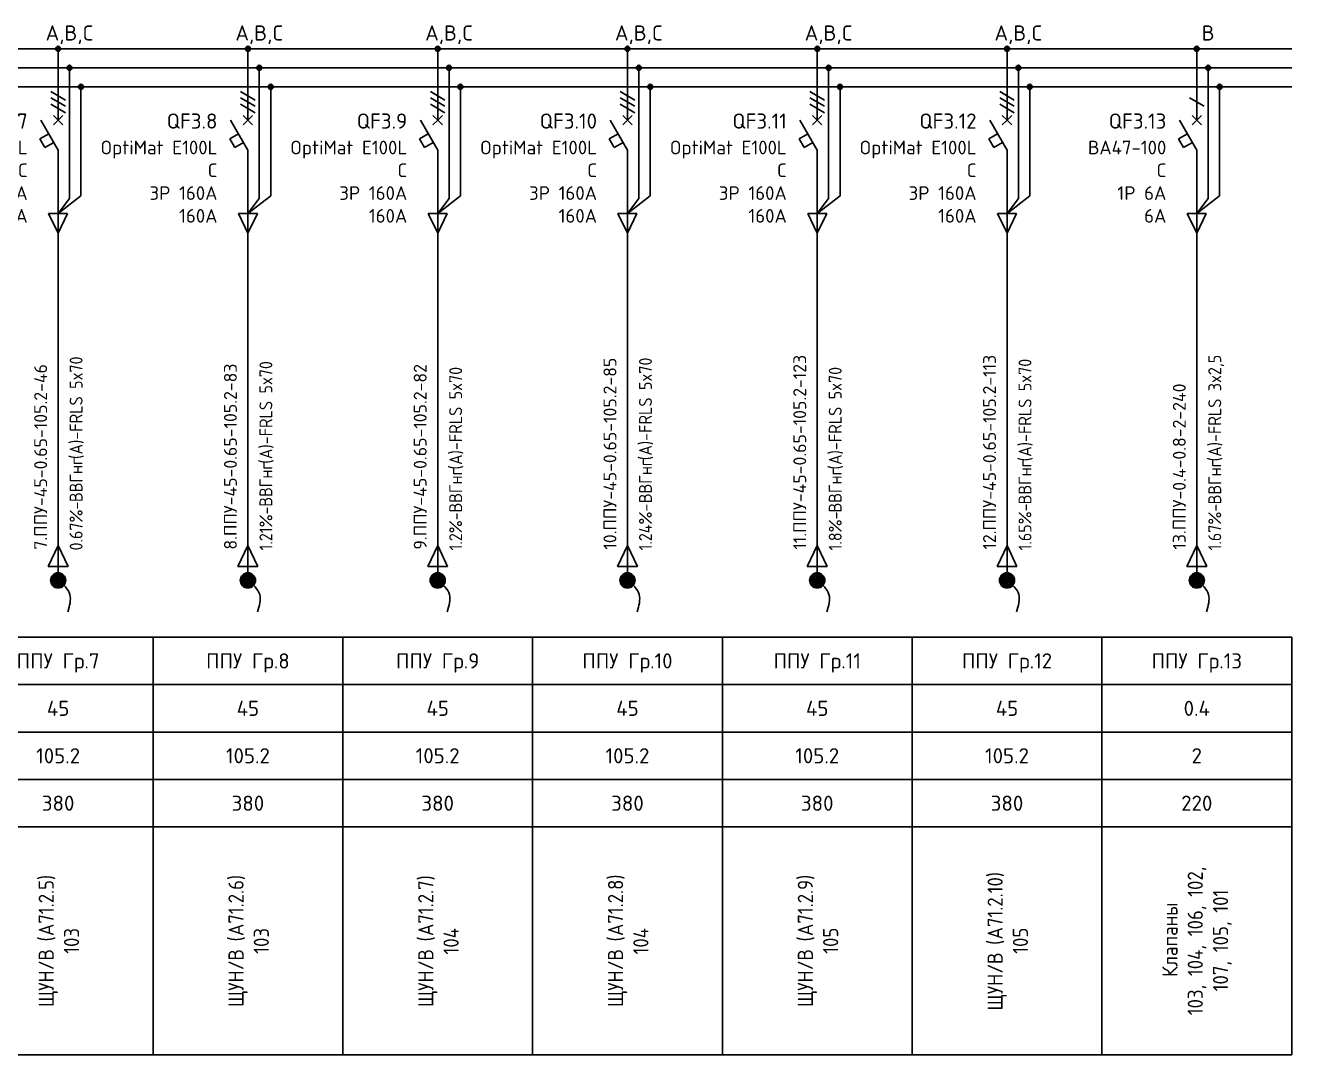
# Model space of a CAD drawing. Header units: millimetres. Extents: x -4379 to 694, y -18291 to 2656.
# Drawn here: x -2339.3 to -2172.5, y -2923.2 to -2787.6 of the extents above; entities that cross this region are included whole.
import ezdxf
from ezdxf.enums import TextEntityAlignment as Align

# ---------------------------------------------------------------- set-up
doc = ezdxf.new("R2010")
doc.units = ezdxf.units.MM
for name, color, linetype in [('Автомат защитный', 7, 'Continuous'), ('Принципиальная схема КТП -для ОДНОЛИНЕЙКИ', 7, 'Continuous'), ('ПРОВОДНИКИ', 7, 'Continuous'), ('Секция ППУ', 7, 'Continuous')]:
    doc.layers.add(name, color=color, linetype=linetype)
doc.layers.add('ЭС АВ', color=7, linetype='Continuous', lineweight=18)
doc.layers.add('ЭС рамка', color=7, linetype='Continuous', lineweight=18)
doc.styles.add('SLD_Style', font='isocpeur.ttf', dxfattribs={"width": 0.9})

# ---------------------------------------------------------------- blocks, each defined once
blk = doc.blocks.new('*U58')
h = blk.add_hatch(color=256)
h.dxf.hatch_style = 1
edge = h.paths.add_edge_path()
edge.add_ellipse((12.5, 132.5), major_axis=(0, 0.333), ratio=1, start_angle=0, end_angle=360)
h = blk.add_hatch(color=256)
h.dxf.hatch_style = 1
edge = h.paths.add_edge_path()
edge.add_ellipse((14, 130), major_axis=(0, 0.333), ratio=1, start_angle=0, end_angle=360)
h = blk.add_hatch(color=256)
h.dxf.hatch_style = 1
edge = h.paths.add_edge_path()
edge.add_ellipse((15.5, 127.5), major_axis=(0, 0.333), ratio=1, start_angle=0, end_angle=360)
at = {"lineweight": 30}
for p, q in [((14, 129.67), (14, 123.11)), ((15.5, 127.17), (15.5, 113.13)), ((14, 123.11), (14, 112.8)), ((0, 55), (25, 55)), ((0, 55), (0, 0)), ((25, 55), (25, 0)), ((0, 48.75), (25, 48.75)), ((0, 42.5), (25, 42.5)), ((0, 36.25), (25, 36.25))]:
    blk.add_line(p, q, dxfattribs=at)
at = {"layer": 'Автомат защитный', "lineweight": 30}
for p, q in [((12.5, 123.11), (12.5, 132.17)), ((11.54, 126.87), (13.46, 125.76)), ((11.54, 126.04), (13.46, 124.93)), ((11.54, 125.2), (13.46, 124.09)), ((12.5, 119.17), (10.22, 123.11)), ((10.1, 120.66), (11.26, 121.32)), ((10.77, 119.5), (10.1, 120.66)), ((11.92, 120.17), (10.77, 119.5)), ((12.5, 108.54), (12.5, 119.17))]:
    blk.add_line(p, q, dxfattribs=at)
blk.add_ellipse((12.5, 132.5), major_axis=(0, 0.333), ratio=1, start_param=-1.570796, end_param=4.712389, dxfattribs=at)
at = {"layer": 'Принципиальная схема КТП -для ОДНОЛИНЕЙКИ', "lineweight": 30}
for p, q in [((12.5, 108.54), (12.5, 99.73)), ((11.19, 64.32), (12.5, 67.06)), ((12.5, 67.06), (13.81, 64.32)), ((13.81, 64.32), (11.19, 64.32)), ((12.5, 64.32), (12.5, 62.5))]:
    blk.add_line(p, q, dxfattribs=at)
at = {"layer": 'ПРОВОДНИКИ', "lineweight": 30}
for p, q in [((12.5, 110.81), (15.5, 113.13)), ((12.5, 110.81), (14, 112.8)), ((13.75, 110.81), (11.25, 110.81)), ((11.25, 110.81), (12.5, 108.2)), ((12.5, 108.2), (13.75, 110.81)), ((11.19, 64.31), (12.5, 67.06)), ((12.5, 67.06), (13.81, 64.31)), ((13.81, 64.31), (11.19, 64.31))]:
    blk.add_line(p, q, dxfattribs=at)
at = {"layer": 'ПРОВОДНИКИ', "lineweight": 30, "ltscale": 100}
blk.add_line((12.5, 99.73), (12.5, 64.32), dxfattribs=at)
at = {"layer": 'ПРОВОДНИКИ', "color": 7, "linetype": 'Continuous', "lineweight": 30}
for centre in [(14, 130), (15.5, 127.5), (15.5, 127.5)]:
    blk.add_ellipse(centre, major_axis=(0, 0.333), ratio=1, start_param=-1.570796, end_param=4.712389, dxfattribs=at)
at = {"layer": 'ЭС АВ', "color": 7, "lineweight": 30}
for q in [(11.88, 123.74), (13.12, 123.74), (11.88, 122.49), (13.12, 122.49)]:
    blk.add_line((12.5, 123.11), q, dxfattribs=at)
at = {"layer": 'ЭС рамка', "color": 7, "linetype": 'Continuous', "lineweight": 30}
for p, q in [((0, 132.5), (12.17, 132.5)), ((12.83, 132.5), (25, 132.5))]:
    blk.add_line(p, q, dxfattribs=at)
at = {"layer": 'ЭС рамка', "color": 5, "linetype": 'Continuous', "lineweight": 30}
for p, q in [((0, 130), (13.67, 130)), ((14.33, 130), (25, 130))]:
    blk.add_line(p, q, dxfattribs=at)
at = {"layer": 'ЭС рамка', "color": 94, "linetype": 'Continuous', "lineweight": 30}
for p, q in [((0, 127.5), (15.17, 127.5)), ((15.83, 127.5), (25, 127.5))]:
    blk.add_line(p, q, dxfattribs=at)
at = {"layer": 'ЭС рамка', "lineweight": 30}
for p, q in [((25, 30), (0, 30)), ((25, 0), (0, 0))]:
    blk.add_line(p, q, dxfattribs=at)
at = {"style": 'SLD_Style'}
for tag, p in [('LABEL', (12.5, 51.88)), ('INSTALLEDPOWER', (12.5, 45.63)), ('CURRENT', (12.5, 39.37)), ('VOLTAGE', (12.5, 33.13))]:
    blk.add_attdef(tag, text='', height=2, dxfattribs=at).set_placement(p, align=Align.MIDDLE_CENTER)
blk.add_attdef('TEXT', text='', height=2, rotation=90, dxfattribs=at).set_placement((12.5, 15), align=Align.MIDDLE_CENTER)
at = {"layer": 'Автомат защитный', "style": 'SLD_Style'}
blk.add_attdef('PHASE', text='', height=2, dxfattribs=at).set_placement((14, 134.59), align=Align.MIDDLE_CENTER)
for tag, height, p in [('NUMBER', 2, (8.49, 122.99)), ('SWITCHTYPE', 1.8, (8.49, 119.5)), ('SWITCHRELEASE', 1.8, (8.49, 116.5)), ('SWITCHNOMINALCURRENT', 1.8, (8.49, 113.5)), ('SWITCHRELEASECURRENT', 1.8, (8.49, 110.5)), ('RCDTYPE', 1.8, (8.49, 107.5)), ('RCDSETPOINT', 1.8, (8.49, 104.5))]:
    blk.add_attdef(tag, text='', height=height, dxfattribs=at).set_placement(p, align=Align.MIDDLE_RIGHT)
blk.add_attdef('LINE_A', text='', height=1.7, rotation=90, dxfattribs=at).set_placement((10.19, 65.45), align=Align.MIDDLE_LEFT)
blk.add_attdef('LINE_B', text='', height=1.7, rotation=90, dxfattribs=at).set_placement((13.85, 65.45), align=Align.TOP_LEFT)
blk = doc.blocks.new('*U21')
at = {"linetype": 'ByBlock', "lineweight": 30}
h = blk.add_hatch(color=256, dxfattribs=at)
h.paths.add_polyline_path([(-0.4, 0.9, -0.414214), (0.92, 0.37), (0, -0.02)])
h.paths.add_polyline_path([(0.92, 0.37, -0.101228), (1, -0.02, -0.30039), (0.39, -0.94), (0, -0.02)])
h.paths.add_polyline_path([(-0.4, 0.9), (0.39, -0.94, -0.538), (-1, -0.02, -0.30039)])
blk.add_circle((0, -0.02), 1, dxfattribs=at)
blk.add_spline([(0, 0), (1.55, -1.88), (1.27, -4.16)], degree=3, dxfattribs=at)
blk = doc.blocks.new('*U57')
h = blk.add_hatch(color=256)
h.dxf.hatch_style = 1
edge = h.paths.add_edge_path()
edge.add_ellipse((12.5, 132.5), major_axis=(0, 0.333), ratio=1, start_angle=0, end_angle=360)
h = blk.add_hatch(color=256)
h.dxf.hatch_style = 1
edge = h.paths.add_edge_path()
edge.add_ellipse((14, 130), major_axis=(0, 0.333), ratio=1, start_angle=0, end_angle=360)
h = blk.add_hatch(color=256)
h.dxf.hatch_style = 1
edge = h.paths.add_edge_path()
edge.add_ellipse((15.5, 127.5), major_axis=(0, 0.333), ratio=1, start_angle=0, end_angle=360)
at = {"lineweight": 30}
for p, q in [((14, 129.67), (14, 123.11)), ((15.5, 127.17), (15.5, 113.13)), ((14, 123.11), (14, 112.8)), ((0, 55), (25, 55)), ((0, 55), (0, 0)), ((25, 55), (25, 0)), ((0, 48.75), (25, 48.75)), ((0, 42.5), (25, 42.5)), ((0, 36.25), (25, 36.25))]:
    blk.add_line(p, q, dxfattribs=at)
at = {"layer": 'Автомат защитный', "lineweight": 30}
for p, q in [((12.5, 123.11), (12.5, 132.17)), ((11.54, 126.04), (13.46, 124.93)), ((12.5, 119.17), (10.22, 123.11)), ((10.1, 120.66), (11.26, 121.32)), ((10.77, 119.5), (10.1, 120.66)), ((11.92, 120.17), (10.77, 119.5)), ((12.5, 108.54), (12.5, 119.17))]:
    blk.add_line(p, q, dxfattribs=at)
blk.add_ellipse((12.5, 132.5), major_axis=(0, 0.333), ratio=1, start_param=-1.570796, end_param=4.712389, dxfattribs=at)
at = {"layer": 'Принципиальная схема КТП -для ОДНОЛИНЕЙКИ', "lineweight": 30}
for p, q in [((12.5, 108.54), (12.5, 99.73)), ((11.19, 64.32), (12.5, 67.06)), ((12.5, 67.06), (13.81, 64.32)), ((13.81, 64.32), (11.19, 64.32)), ((12.5, 64.32), (12.5, 62.5))]:
    blk.add_line(p, q, dxfattribs=at)
at = {"layer": 'ПРОВОДНИКИ', "lineweight": 30}
for p, q in [((12.5, 110.81), (15.5, 113.13)), ((12.5, 110.81), (14, 112.8)), ((13.75, 110.81), (11.25, 110.81)), ((11.25, 110.81), (12.5, 108.2)), ((12.5, 108.2), (13.75, 110.81)), ((11.19, 64.31), (12.5, 67.06)), ((12.5, 67.06), (13.81, 64.31)), ((13.81, 64.31), (11.19, 64.31))]:
    blk.add_line(p, q, dxfattribs=at)
at = {"layer": 'ПРОВОДНИКИ', "lineweight": 30, "ltscale": 100}
blk.add_line((12.5, 99.73), (12.5, 64.32), dxfattribs=at)
at = {"layer": 'ПРОВОДНИКИ', "color": 7, "linetype": 'Continuous', "lineweight": 30}
for centre in [(14, 130), (15.5, 127.5), (15.5, 127.5)]:
    blk.add_ellipse(centre, major_axis=(0, 0.333), ratio=1, start_param=-1.570796, end_param=4.712389, dxfattribs=at)
at = {"layer": 'ЭС АВ', "color": 7, "lineweight": 30}
for q in [(11.88, 123.74), (13.12, 123.74), (11.88, 122.49), (13.12, 122.49)]:
    blk.add_line((12.5, 123.11), q, dxfattribs=at)
at = {"layer": 'ЭС рамка', "color": 7, "linetype": 'Continuous', "lineweight": 30}
for p, q in [((0, 132.5), (12.17, 132.5)), ((12.83, 132.5), (25, 132.5))]:
    blk.add_line(p, q, dxfattribs=at)
at = {"layer": 'ЭС рамка', "color": 5, "linetype": 'Continuous', "lineweight": 30}
for p, q in [((0, 130), (13.67, 130)), ((14.33, 130), (25, 130))]:
    blk.add_line(p, q, dxfattribs=at)
at = {"layer": 'ЭС рамка', "color": 94, "linetype": 'Continuous', "lineweight": 30}
for p, q in [((0, 127.5), (15.17, 127.5)), ((15.83, 127.5), (25, 127.5))]:
    blk.add_line(p, q, dxfattribs=at)
at = {"layer": 'ЭС рамка', "lineweight": 30}
for p, q in [((25, 30), (0, 30)), ((25, 0), (0, 0))]:
    blk.add_line(p, q, dxfattribs=at)
at = {"style": 'SLD_Style'}
for tag, p in [('LABEL', (12.5, 51.88)), ('INSTALLEDPOWER', (12.5, 45.63)), ('CURRENT', (12.5, 39.37)), ('VOLTAGE', (12.5, 33.13))]:
    blk.add_attdef(tag, text='', height=2, dxfattribs=at).set_placement(p, align=Align.MIDDLE_CENTER)
blk.add_attdef('TEXT', text='', height=2, rotation=90, dxfattribs=at).set_placement((12.5, 15), align=Align.MIDDLE_CENTER)
at = {"layer": 'Автомат защитный', "style": 'SLD_Style'}
blk.add_attdef('PHASE', text='', height=2, dxfattribs=at).set_placement((14, 134.59), align=Align.MIDDLE_CENTER)
for tag, height, p in [('NUMBER', 2, (8.49, 122.99)), ('SWITCHTYPE', 1.8, (8.49, 119.5)), ('SWITCHRELEASE', 1.8, (8.49, 116.5)), ('SWITCHNOMINALCURRENT', 1.8, (8.49, 113.5)), ('SWITCHRELEASECURRENT', 1.8, (8.49, 110.5)), ('RCDTYPE', 1.8, (8.49, 107.5)), ('RCDSETPOINT', 1.8, (8.49, 104.5))]:
    blk.add_attdef(tag, text='', height=height, dxfattribs=at).set_placement(p, align=Align.MIDDLE_RIGHT)
blk.add_attdef('LINE_A', text='', height=1.7, rotation=90, dxfattribs=at).set_placement((10.19, 65.45), align=Align.MIDDLE_LEFT)
blk.add_attdef('LINE_B', text='', height=1.7, rotation=90, dxfattribs=at).set_placement((13.85, 65.45), align=Align.TOP_LEFT)

msp = doc.modelspace()

# ---------------------------------------------------------------- block references
at = {"layer": 'Секция ППУ', "lineweight": 0}
ref = msp.add_blockref('*U58', (-2347.473, -2923.246, -0.006), dxfattribs=at)
ref.add_attrib('LABEL', 'ППУ Гр.7', dxfattribs={"layer": '0', "height": 2, "style": 'SLD_Style'}).set_placement((-2334.973, -2871.371, -0.006), align=Align.MIDDLE_CENTER)
ref.add_attrib('INSTALLEDPOWER', '45', dxfattribs={"layer": '0', "height": 2, "style": 'SLD_Style'}).set_placement((-2334.973, -2877.621, -0.006), align=Align.MIDDLE_CENTER)
ref.add_attrib('CURRENT', '105.2', dxfattribs={"layer": '0', "height": 2, "style": 'SLD_Style'}).set_placement((-2334.973, -2883.871, -0.006), align=Align.MIDDLE_CENTER)
ref.add_attrib('VOLTAGE', '380', dxfattribs={"layer": '0', "height": 2, "style": 'SLD_Style'}).set_placement((-2334.973, -2890.121, -0.006), align=Align.MIDDLE_CENTER)
ref.add_attrib('LINE_A', ' 7.ППУ-45-0.65-105.2-46', dxfattribs={"layer": 'Автомат защитный', "height": 1.7, "rotation": 90, "style": 'SLD_Style'}).set_placement((-2337.278, -2857.795, -0.006), align=Align.MIDDLE_LEFT)
ref.add_attrib('LINE_B_001', ' 0.67%%%-', (-2331.752, -2857.795, -0.006), dxfattribs={"layer": 'Автомат защитный', "height": 1.7, "rotation": 90, "style": 'SLD_Style', "width": 0.9})
ref.add_attrib('PHASE', 'A,B,C', dxfattribs={"layer": 'Автомат защитный', "height": 2, "style": 'SLD_Style'}).set_placement((-2333.473, -2788.655, -0.006), align=Align.MIDDLE_CENTER)
ref.add_attrib('NUMBER', 'QF3.7', dxfattribs={"layer": 'Автомат защитный', "height": 2, "style": 'SLD_Style'}).set_placement((-2338.983, -2800.259, -0.006), align=Align.MIDDLE_RIGHT)
ref.add_attrib('SWITCHTYPE', 'OptiMat E100L', dxfattribs={"layer": 'Автомат защитный', "height": 1.8, "style": 'SLD_Style'}).set_placement((-2338.983, -2803.746, -0.006), align=Align.MIDDLE_RIGHT)
ref.add_attrib('SWITCHRELEASE', 'C', dxfattribs={"layer": 'Автомат защитный', "height": 1.8, "style": 'SLD_Style'}).set_placement((-2338.983, -2806.746, -0.006), align=Align.MIDDLE_RIGHT)
ref.add_attrib('SWITCHNOMINALCURRENT', '3Р 160А', dxfattribs={"layer": 'Автомат защитный', "height": 1.8, "style": 'SLD_Style'}).set_placement((-2338.983, -2809.746, -0.006), align=Align.MIDDLE_RIGHT)
ref.add_attrib('SWITCHRELEASECURRENT', '160А', dxfattribs={"layer": 'Автомат защитный', "height": 1.8, "style": 'SLD_Style'}).set_placement((-2338.983, -2812.746, -0.006), align=Align.MIDDLE_RIGHT)
ref.add_attrib('TEXT_001', 'ЩУН', (-2335.539, -2916.976, -0.006), dxfattribs={"layer": '0', "height": 2, "rotation": 90, "style": 'SLD_Style', "width": 0.9})
ref.add_attrib('LINE_B_002', 'ВВГнг', (-2331.752, -2850.451, -0.006), dxfattribs={"layer": 'Автомат защитный', "height": 1.7, "rotation": 90, "style": 'SLD_Style', "width": 0.9})
ref.add_attrib('LINE_B_003', '(', (-2331.752, -2844.79, -0.006), dxfattribs={"layer": 'Автомат защитный', "height": 1.7, "rotation": 90, "style": 'SLD_Style', "width": 0.9})
ref.add_attrib('LINE_B_004', 'А', (-2331.752, -2844.178, -0.006), dxfattribs={"layer": 'Автомат защитный', "height": 1.7, "rotation": 90, "style": 'SLD_Style', "width": 0.9})
ref.add_attrib('LINE_B_005', ')-FRLS 5x70', (-2331.752, -2842.801, -0.006), dxfattribs={"layer": 'Автомат защитный', "height": 1.7, "rotation": 90, "style": 'SLD_Style', "width": 0.9})
ref.add_attrib('TEXT_002', '/', (-2335.539, -2912.116, -0.006), dxfattribs={"layer": '0', "height": 2, "rotation": 90, "style": 'SLD_Style', "width": 0.9})
ref.add_attrib('TEXT_003', 'В ', (-2335.539, -2910.856, -0.006), dxfattribs={"layer": '0', "height": 2, "rotation": 90, "style": 'SLD_Style', "width": 0.9})
ref.add_attrib('TEXT_004', '(', (-2335.539, -2908.336, -0.006), dxfattribs={"layer": '0', "height": 2, "rotation": 90, "style": 'SLD_Style', "width": 0.9})
ref.add_attrib('TEXT_005', 'А', (-2335.539, -2907.616, -0.006), dxfattribs={"layer": '0', "height": 2, "rotation": 90, "style": 'SLD_Style', "width": 0.9})
ref.add_attrib('TEXT_006', '71.2.5)', (-2335.539, -2905.996, -0.006), dxfattribs={"layer": '0', "height": 2, "rotation": 90, "style": 'SLD_Style', "width": 0.9})
ref.add_attrib('TEXT_007', '103', (-2332.206, -2909.956, -0.006), dxfattribs={"layer": '0', "height": 2, "rotation": 90, "style": 'SLD_Style', "width": 0.9})
ref = msp.add_blockref('*U58', (-2322.473, -2923.246, -0.006), dxfattribs=at)
ref.add_attrib('LABEL', 'ППУ Гр.8', dxfattribs={"layer": '0', "height": 2, "style": 'SLD_Style'}).set_placement((-2309.973, -2871.371, -0.006), align=Align.MIDDLE_CENTER)
ref.add_attrib('INSTALLEDPOWER', '45', dxfattribs={"layer": '0', "height": 2, "style": 'SLD_Style'}).set_placement((-2309.973, -2877.621, -0.006), align=Align.MIDDLE_CENTER)
ref.add_attrib('CURRENT', '105.2', dxfattribs={"layer": '0', "height": 2, "style": 'SLD_Style'}).set_placement((-2309.973, -2883.871, -0.006), align=Align.MIDDLE_CENTER)
ref.add_attrib('VOLTAGE', '380', dxfattribs={"layer": '0', "height": 2, "style": 'SLD_Style'}).set_placement((-2309.973, -2890.121, -0.006), align=Align.MIDDLE_CENTER)
ref.add_attrib('LINE_A', ' 8.ППУ-45-0.65-105.2-83', dxfattribs={"layer": 'Автомат защитный', "height": 1.7, "rotation": 90, "style": 'SLD_Style'}).set_placement((-2312.278, -2857.795, -0.006), align=Align.MIDDLE_LEFT)
ref.add_attrib('LINE_B_001', ' 1.21%%%-', (-2306.752, -2857.795, -0.006), dxfattribs={"layer": 'Автомат защитный', "height": 1.7, "rotation": 90, "style": 'SLD_Style', "width": 0.9})
ref.add_attrib('PHASE', 'A,B,C', dxfattribs={"layer": 'Автомат защитный', "height": 2, "style": 'SLD_Style'}).set_placement((-2308.473, -2788.655, -0.006), align=Align.MIDDLE_CENTER)
ref.add_attrib('NUMBER', 'QF3.8', dxfattribs={"layer": 'Автомат защитный', "height": 2, "style": 'SLD_Style'}).set_placement((-2313.983, -2800.259, -0.006), align=Align.MIDDLE_RIGHT)
ref.add_attrib('SWITCHTYPE', 'OptiMat E100L', dxfattribs={"layer": 'Автомат защитный', "height": 1.8, "style": 'SLD_Style'}).set_placement((-2313.983, -2803.746, -0.006), align=Align.MIDDLE_RIGHT)
ref.add_attrib('SWITCHRELEASE', 'C', dxfattribs={"layer": 'Автомат защитный', "height": 1.8, "style": 'SLD_Style'}).set_placement((-2313.983, -2806.746, -0.006), align=Align.MIDDLE_RIGHT)
ref.add_attrib('SWITCHNOMINALCURRENT', '3Р 160А', dxfattribs={"layer": 'Автомат защитный', "height": 1.8, "style": 'SLD_Style'}).set_placement((-2313.983, -2809.746, -0.006), align=Align.MIDDLE_RIGHT)
ref.add_attrib('SWITCHRELEASECURRENT', '160А', dxfattribs={"layer": 'Автомат защитный', "height": 1.8, "style": 'SLD_Style'}).set_placement((-2313.983, -2812.746, -0.006), align=Align.MIDDLE_RIGHT)
ref.add_attrib('TEXT_001', 'ЩУН', (-2310.539, -2916.976, -0.006), dxfattribs={"layer": '0', "height": 2, "rotation": 90, "style": 'SLD_Style', "width": 0.9})
ref.add_attrib('LINE_B_002', 'ВВГнг', (-2306.752, -2851.063, -0.006), dxfattribs={"layer": 'Автомат защитный', "height": 1.7, "rotation": 90, "style": 'SLD_Style', "width": 0.9})
ref.add_attrib('LINE_B_003', '(', (-2306.752, -2845.402, -0.006), dxfattribs={"layer": 'Автомат защитный', "height": 1.7, "rotation": 90, "style": 'SLD_Style', "width": 0.9})
ref.add_attrib('LINE_B_004', 'А', (-2306.752, -2844.79, -0.006), dxfattribs={"layer": 'Автомат защитный', "height": 1.7, "rotation": 90, "style": 'SLD_Style', "width": 0.9})
ref.add_attrib('LINE_B_005', ')-FRLS 5x70', (-2306.752, -2843.413, -0.006), dxfattribs={"layer": 'Автомат защитный', "height": 1.7, "rotation": 90, "style": 'SLD_Style', "width": 0.9})
ref.add_attrib('TEXT_002', '/', (-2310.539, -2912.116, -0.006), dxfattribs={"layer": '0', "height": 2, "rotation": 90, "style": 'SLD_Style', "width": 0.9})
ref.add_attrib('TEXT_003', 'В ', (-2310.539, -2910.856, -0.006), dxfattribs={"layer": '0', "height": 2, "rotation": 90, "style": 'SLD_Style', "width": 0.9})
ref.add_attrib('TEXT_004', '(', (-2310.539, -2908.336, -0.006), dxfattribs={"layer": '0', "height": 2, "rotation": 90, "style": 'SLD_Style', "width": 0.9})
ref.add_attrib('TEXT_005', 'А', (-2310.539, -2907.616, -0.006), dxfattribs={"layer": '0', "height": 2, "rotation": 90, "style": 'SLD_Style', "width": 0.9})
ref.add_attrib('TEXT_006', '71.2.6)', (-2310.539, -2905.996, -0.006), dxfattribs={"layer": '0', "height": 2, "rotation": 90, "style": 'SLD_Style', "width": 0.9})
ref.add_attrib('TEXT_007', '103', (-2307.206, -2909.956, -0.006), dxfattribs={"layer": '0', "height": 2, "rotation": 90, "style": 'SLD_Style', "width": 0.9})
ref = msp.add_blockref('*U58', (-2297.473, -2923.246, -0.006), dxfattribs=at)
ref.add_attrib('LABEL', 'ППУ Гр.9', dxfattribs={"layer": '0', "height": 2, "style": 'SLD_Style'}).set_placement((-2284.973, -2871.371, -0.006), align=Align.MIDDLE_CENTER)
ref.add_attrib('INSTALLEDPOWER', '45', dxfattribs={"layer": '0', "height": 2, "style": 'SLD_Style'}).set_placement((-2284.973, -2877.621, -0.006), align=Align.MIDDLE_CENTER)
ref.add_attrib('CURRENT', '105.2', dxfattribs={"layer": '0', "height": 2, "style": 'SLD_Style'}).set_placement((-2284.973, -2883.871, -0.006), align=Align.MIDDLE_CENTER)
ref.add_attrib('VOLTAGE', '380', dxfattribs={"layer": '0', "height": 2, "style": 'SLD_Style'}).set_placement((-2284.973, -2890.121, -0.006), align=Align.MIDDLE_CENTER)
ref.add_attrib('LINE_A', ' 9.ППУ-45-0.65-105.2-82', dxfattribs={"layer": 'Автомат защитный', "height": 1.7, "rotation": 90, "style": 'SLD_Style'}).set_placement((-2287.278, -2857.795, -0.006), align=Align.MIDDLE_LEFT)
ref.add_attrib('LINE_B_001', ' 1.2%%%-', (-2281.752, -2857.795, -0.006), dxfattribs={"layer": 'Автомат защитный', "height": 1.7, "rotation": 90, "style": 'SLD_Style', "width": 0.9})
ref.add_attrib('PHASE', 'A,B,C', dxfattribs={"layer": 'Автомат защитный', "height": 2, "style": 'SLD_Style'}).set_placement((-2283.473, -2788.655, -0.006), align=Align.MIDDLE_CENTER)
ref.add_attrib('NUMBER', 'QF3.9', dxfattribs={"layer": 'Автомат защитный', "height": 2, "style": 'SLD_Style'}).set_placement((-2288.983, -2800.259, -0.006), align=Align.MIDDLE_RIGHT)
ref.add_attrib('SWITCHTYPE', 'OptiMat E100L', dxfattribs={"layer": 'Автомат защитный', "height": 1.8, "style": 'SLD_Style'}).set_placement((-2288.983, -2803.746, -0.006), align=Align.MIDDLE_RIGHT)
ref.add_attrib('SWITCHRELEASE', 'C', dxfattribs={"layer": 'Автомат защитный', "height": 1.8, "style": 'SLD_Style'}).set_placement((-2288.983, -2806.746, -0.006), align=Align.MIDDLE_RIGHT)
ref.add_attrib('SWITCHNOMINALCURRENT', '3Р 160А', dxfattribs={"layer": 'Автомат защитный', "height": 1.8, "style": 'SLD_Style'}).set_placement((-2288.983, -2809.746, -0.006), align=Align.MIDDLE_RIGHT)
ref.add_attrib('SWITCHRELEASECURRENT', '160А', dxfattribs={"layer": 'Автомат защитный', "height": 1.8, "style": 'SLD_Style'}).set_placement((-2288.983, -2812.746, -0.006), align=Align.MIDDLE_RIGHT)
ref.add_attrib('TEXT_001', 'ЩУН', (-2285.539, -2916.976, -0.006), dxfattribs={"layer": '0', "height": 2, "rotation": 90, "style": 'SLD_Style', "width": 0.9})
ref.add_attrib('LINE_B_002', 'ВВГнг', (-2281.752, -2851.828, -0.006), dxfattribs={"layer": 'Автомат защитный', "height": 1.7, "rotation": 90, "style": 'SLD_Style', "width": 0.9})
ref.add_attrib('LINE_B_003', '(', (-2281.752, -2846.167, -0.006), dxfattribs={"layer": 'Автомат защитный', "height": 1.7, "rotation": 90, "style": 'SLD_Style', "width": 0.9})
ref.add_attrib('LINE_B_004', 'А', (-2281.752, -2845.555, -0.006), dxfattribs={"layer": 'Автомат защитный', "height": 1.7, "rotation": 90, "style": 'SLD_Style', "width": 0.9})
ref.add_attrib('LINE_B_005', ')-FRLS 5x70', (-2281.752, -2844.178, -0.006), dxfattribs={"layer": 'Автомат защитный', "height": 1.7, "rotation": 90, "style": 'SLD_Style', "width": 0.9})
ref.add_attrib('TEXT_002', '/', (-2285.539, -2912.116, -0.006), dxfattribs={"layer": '0', "height": 2, "rotation": 90, "style": 'SLD_Style', "width": 0.9})
ref.add_attrib('TEXT_003', 'В ', (-2285.539, -2910.856, -0.006), dxfattribs={"layer": '0', "height": 2, "rotation": 90, "style": 'SLD_Style', "width": 0.9})
ref.add_attrib('TEXT_004', '(', (-2285.539, -2908.336, -0.006), dxfattribs={"layer": '0', "height": 2, "rotation": 90, "style": 'SLD_Style', "width": 0.9})
ref.add_attrib('TEXT_005', 'А', (-2285.539, -2907.616, -0.006), dxfattribs={"layer": '0', "height": 2, "rotation": 90, "style": 'SLD_Style', "width": 0.9})
ref.add_attrib('TEXT_006', '71.2.7)', (-2285.539, -2905.996, -0.006), dxfattribs={"layer": '0', "height": 2, "rotation": 90, "style": 'SLD_Style', "width": 0.9})
ref.add_attrib('TEXT_007', '104', (-2282.206, -2910.046, -0.006), dxfattribs={"layer": '0', "height": 2, "rotation": 90, "style": 'SLD_Style', "width": 0.9})
ref = msp.add_blockref('*U58', (-2272.473, -2923.246, -0.006), dxfattribs=at)
ref.add_attrib('LABEL', 'ППУ Гр.10', dxfattribs={"layer": '0', "height": 2, "style": 'SLD_Style'}).set_placement((-2259.973, -2871.371, -0.006), align=Align.MIDDLE_CENTER)
ref.add_attrib('INSTALLEDPOWER', '45', dxfattribs={"layer": '0', "height": 2, "style": 'SLD_Style'}).set_placement((-2259.973, -2877.621, -0.006), align=Align.MIDDLE_CENTER)
ref.add_attrib('CURRENT', '105.2', dxfattribs={"layer": '0', "height": 2, "style": 'SLD_Style'}).set_placement((-2259.973, -2883.871, -0.006), align=Align.MIDDLE_CENTER)
ref.add_attrib('VOLTAGE', '380', dxfattribs={"layer": '0', "height": 2, "style": 'SLD_Style'}).set_placement((-2259.973, -2890.121, -0.006), align=Align.MIDDLE_CENTER)
ref.add_attrib('LINE_A', ' 10.ППУ-45-0.65-105.2-85', dxfattribs={"layer": 'Автомат защитный', "height": 1.7, "rotation": 90, "style": 'SLD_Style'}).set_placement((-2262.278, -2857.795, -0.006), align=Align.MIDDLE_LEFT)
ref.add_attrib('LINE_B_001', ' 1.24%%%-', (-2256.752, -2857.795, -0.006), dxfattribs={"layer": 'Автомат защитный', "height": 1.7, "rotation": 90, "style": 'SLD_Style', "width": 0.9})
ref.add_attrib('PHASE', 'A,B,C', dxfattribs={"layer": 'Автомат защитный', "height": 2, "style": 'SLD_Style'}).set_placement((-2258.473, -2788.655, -0.006), align=Align.MIDDLE_CENTER)
ref.add_attrib('NUMBER', 'QF3.10', dxfattribs={"layer": 'Автомат защитный', "height": 2, "style": 'SLD_Style'}).set_placement((-2263.983, -2800.259, -0.006), align=Align.MIDDLE_RIGHT)
ref.add_attrib('SWITCHTYPE', 'OptiMat E100L', dxfattribs={"layer": 'Автомат защитный', "height": 1.8, "style": 'SLD_Style'}).set_placement((-2263.983, -2803.746, -0.006), align=Align.MIDDLE_RIGHT)
ref.add_attrib('SWITCHRELEASE', 'C', dxfattribs={"layer": 'Автомат защитный', "height": 1.8, "style": 'SLD_Style'}).set_placement((-2263.983, -2806.746, -0.006), align=Align.MIDDLE_RIGHT)
ref.add_attrib('SWITCHNOMINALCURRENT', '3Р 160А', dxfattribs={"layer": 'Автомат защитный', "height": 1.8, "style": 'SLD_Style'}).set_placement((-2263.983, -2809.746, -0.006), align=Align.MIDDLE_RIGHT)
ref.add_attrib('SWITCHRELEASECURRENT', '160А', dxfattribs={"layer": 'Автомат защитный', "height": 1.8, "style": 'SLD_Style'}).set_placement((-2263.983, -2812.746, -0.006), align=Align.MIDDLE_RIGHT)
ref.add_attrib('TEXT_001', 'ЩУН', (-2260.539, -2916.976, -0.006), dxfattribs={"layer": '0', "height": 2, "rotation": 90, "style": 'SLD_Style', "width": 0.9})
ref.add_attrib('LINE_B_002', 'ВВГнг', (-2256.752, -2850.604, -0.006), dxfattribs={"layer": 'Автомат защитный', "height": 1.7, "rotation": 90, "style": 'SLD_Style', "width": 0.9})
ref.add_attrib('LINE_B_003', '(', (-2256.752, -2844.943, -0.006), dxfattribs={"layer": 'Автомат защитный', "height": 1.7, "rotation": 90, "style": 'SLD_Style', "width": 0.9})
ref.add_attrib('LINE_B_004', 'А', (-2256.752, -2844.331, -0.006), dxfattribs={"layer": 'Автомат защитный', "height": 1.7, "rotation": 90, "style": 'SLD_Style', "width": 0.9})
ref.add_attrib('LINE_B_005', ')-FRLS 5x70', (-2256.752, -2842.954, -0.006), dxfattribs={"layer": 'Автомат защитный', "height": 1.7, "rotation": 90, "style": 'SLD_Style', "width": 0.9})
ref.add_attrib('TEXT_002', '/', (-2260.539, -2912.116, -0.006), dxfattribs={"layer": '0', "height": 2, "rotation": 90, "style": 'SLD_Style', "width": 0.9})
ref.add_attrib('TEXT_003', 'В ', (-2260.539, -2910.856, -0.006), dxfattribs={"layer": '0', "height": 2, "rotation": 90, "style": 'SLD_Style', "width": 0.9})
ref.add_attrib('TEXT_004', '(', (-2260.539, -2908.336, -0.006), dxfattribs={"layer": '0', "height": 2, "rotation": 90, "style": 'SLD_Style', "width": 0.9})
ref.add_attrib('TEXT_005', 'А', (-2260.539, -2907.616, -0.006), dxfattribs={"layer": '0', "height": 2, "rotation": 90, "style": 'SLD_Style', "width": 0.9})
ref.add_attrib('TEXT_006', '71.2.8)', (-2260.539, -2905.996, -0.006), dxfattribs={"layer": '0', "height": 2, "rotation": 90, "style": 'SLD_Style', "width": 0.9})
ref.add_attrib('TEXT_007', '104', (-2257.206, -2910.046, -0.006), dxfattribs={"layer": '0', "height": 2, "rotation": 90, "style": 'SLD_Style', "width": 0.9})
ref = msp.add_blockref('*U58', (-2247.473, -2923.246, -0.006), dxfattribs=at)
ref.add_attrib('LABEL', 'ППУ Гр.11', dxfattribs={"layer": '0', "height": 2, "style": 'SLD_Style'}).set_placement((-2234.973, -2871.371, -0.006), align=Align.MIDDLE_CENTER)
ref.add_attrib('INSTALLEDPOWER', '45', dxfattribs={"layer": '0', "height": 2, "style": 'SLD_Style'}).set_placement((-2234.973, -2877.621, -0.006), align=Align.MIDDLE_CENTER)
ref.add_attrib('CURRENT', '105.2', dxfattribs={"layer": '0', "height": 2, "style": 'SLD_Style'}).set_placement((-2234.973, -2883.871, -0.006), align=Align.MIDDLE_CENTER)
ref.add_attrib('VOLTAGE', '380', dxfattribs={"layer": '0', "height": 2, "style": 'SLD_Style'}).set_placement((-2234.973, -2890.121, -0.006), align=Align.MIDDLE_CENTER)
ref.add_attrib('LINE_A', ' 11.ППУ-45-0.65-105.2-123', dxfattribs={"layer": 'Автомат защитный', "height": 1.7, "rotation": 90, "style": 'SLD_Style'}).set_placement((-2237.278, -2857.795, -0.006), align=Align.MIDDLE_LEFT)
ref.add_attrib('LINE_B_001', ' 1.8%%%-', (-2231.752, -2857.795, -0.006), dxfattribs={"layer": 'Автомат защитный', "height": 1.7, "rotation": 90, "style": 'SLD_Style', "width": 0.9})
ref.add_attrib('PHASE', 'A,B,C', dxfattribs={"layer": 'Автомат защитный', "height": 2, "style": 'SLD_Style'}).set_placement((-2233.473, -2788.655, -0.006), align=Align.MIDDLE_CENTER)
ref.add_attrib('NUMBER', 'QF3.11', dxfattribs={"layer": 'Автомат защитный', "height": 2, "style": 'SLD_Style'}).set_placement((-2238.983, -2800.259, -0.006), align=Align.MIDDLE_RIGHT)
ref.add_attrib('SWITCHTYPE', 'OptiMat E100L', dxfattribs={"layer": 'Автомат защитный', "height": 1.8, "style": 'SLD_Style'}).set_placement((-2238.983, -2803.746, -0.006), align=Align.MIDDLE_RIGHT)
ref.add_attrib('SWITCHRELEASE', 'C', dxfattribs={"layer": 'Автомат защитный', "height": 1.8, "style": 'SLD_Style'}).set_placement((-2238.983, -2806.746, -0.006), align=Align.MIDDLE_RIGHT)
ref.add_attrib('SWITCHNOMINALCURRENT', '3Р 160А', dxfattribs={"layer": 'Автомат защитный', "height": 1.8, "style": 'SLD_Style'}).set_placement((-2238.983, -2809.746, -0.006), align=Align.MIDDLE_RIGHT)
ref.add_attrib('SWITCHRELEASECURRENT', '160А', dxfattribs={"layer": 'Автомат защитный', "height": 1.8, "style": 'SLD_Style'}).set_placement((-2238.983, -2812.746, -0.006), align=Align.MIDDLE_RIGHT)
ref.add_attrib('TEXT_001', 'ЩУН', (-2235.539, -2916.976, -0.006), dxfattribs={"layer": '0', "height": 2, "rotation": 90, "style": 'SLD_Style', "width": 0.9})
ref.add_attrib('LINE_B_002', 'ВВГнг', (-2231.752, -2851.828, -0.006), dxfattribs={"layer": 'Автомат защитный', "height": 1.7, "rotation": 90, "style": 'SLD_Style', "width": 0.9})
ref.add_attrib('LINE_B_003', '(', (-2231.752, -2846.167, -0.006), dxfattribs={"layer": 'Автомат защитный', "height": 1.7, "rotation": 90, "style": 'SLD_Style', "width": 0.9})
ref.add_attrib('LINE_B_004', 'А', (-2231.752, -2845.555, -0.006), dxfattribs={"layer": 'Автомат защитный', "height": 1.7, "rotation": 90, "style": 'SLD_Style', "width": 0.9})
ref.add_attrib('LINE_B_005', ')-FRLS 5x70', (-2231.752, -2844.178, -0.006), dxfattribs={"layer": 'Автомат защитный', "height": 1.7, "rotation": 90, "style": 'SLD_Style', "width": 0.9})
ref.add_attrib('TEXT_002', '/', (-2235.539, -2912.116, -0.006), dxfattribs={"layer": '0', "height": 2, "rotation": 90, "style": 'SLD_Style', "width": 0.9})
ref.add_attrib('TEXT_003', 'В ', (-2235.539, -2910.856, -0.006), dxfattribs={"layer": '0', "height": 2, "rotation": 90, "style": 'SLD_Style', "width": 0.9})
ref.add_attrib('TEXT_004', '(', (-2235.539, -2908.336, -0.006), dxfattribs={"layer": '0', "height": 2, "rotation": 90, "style": 'SLD_Style', "width": 0.9})
ref.add_attrib('TEXT_005', 'А', (-2235.539, -2907.616, -0.006), dxfattribs={"layer": '0', "height": 2, "rotation": 90, "style": 'SLD_Style', "width": 0.9})
ref.add_attrib('TEXT_006', '71.2.9)', (-2235.539, -2905.996, -0.006), dxfattribs={"layer": '0', "height": 2, "rotation": 90, "style": 'SLD_Style', "width": 0.9})
ref.add_attrib('TEXT_007', '105', (-2232.206, -2909.956, -0.006), dxfattribs={"layer": '0', "height": 2, "rotation": 90, "style": 'SLD_Style', "width": 0.9})
ref = msp.add_blockref('*U58', (-2222.473, -2923.246, -0.006), dxfattribs=at)
ref.add_attrib('LABEL', 'ППУ Гр.12', dxfattribs={"layer": '0', "height": 2, "style": 'SLD_Style'}).set_placement((-2209.973, -2871.371, -0.006), align=Align.MIDDLE_CENTER)
ref.add_attrib('INSTALLEDPOWER', '45', dxfattribs={"layer": '0', "height": 2, "style": 'SLD_Style'}).set_placement((-2209.973, -2877.621, -0.006), align=Align.MIDDLE_CENTER)
ref.add_attrib('CURRENT', '105.2', dxfattribs={"layer": '0', "height": 2, "style": 'SLD_Style'}).set_placement((-2209.973, -2883.871, -0.006), align=Align.MIDDLE_CENTER)
ref.add_attrib('VOLTAGE', '380', dxfattribs={"layer": '0', "height": 2, "style": 'SLD_Style'}).set_placement((-2209.973, -2890.121, -0.006), align=Align.MIDDLE_CENTER)
ref.add_attrib('LINE_A', ' 12.ППУ-45-0.65-105.2-113', dxfattribs={"layer": 'Автомат защитный', "height": 1.7, "rotation": 90, "style": 'SLD_Style'}).set_placement((-2212.278, -2857.795, -0.006), align=Align.MIDDLE_LEFT)
ref.add_attrib('LINE_B_001', ' 1.65%%%-', (-2206.752, -2857.795, -0.006), dxfattribs={"layer": 'Автомат защитный', "height": 1.7, "rotation": 90, "style": 'SLD_Style', "width": 0.9})
ref.add_attrib('PHASE', 'A,B,C', dxfattribs={"layer": 'Автомат защитный', "height": 2, "style": 'SLD_Style'}).set_placement((-2208.473, -2788.655, -0.006), align=Align.MIDDLE_CENTER)
ref.add_attrib('NUMBER', 'QF3.12', dxfattribs={"layer": 'Автомат защитный', "height": 2, "style": 'SLD_Style'}).set_placement((-2213.983, -2800.259, -0.006), align=Align.MIDDLE_RIGHT)
ref.add_attrib('SWITCHTYPE', 'OptiMat E100L', dxfattribs={"layer": 'Автомат защитный', "height": 1.8, "style": 'SLD_Style'}).set_placement((-2213.983, -2803.746, -0.006), align=Align.MIDDLE_RIGHT)
ref.add_attrib('SWITCHRELEASE', 'C', dxfattribs={"layer": 'Автомат защитный', "height": 1.8, "style": 'SLD_Style'}).set_placement((-2213.983, -2806.746, -0.006), align=Align.MIDDLE_RIGHT)
ref.add_attrib('SWITCHNOMINALCURRENT', '3Р 160А', dxfattribs={"layer": 'Автомат защитный', "height": 1.8, "style": 'SLD_Style'}).set_placement((-2213.983, -2809.746, -0.006), align=Align.MIDDLE_RIGHT)
ref.add_attrib('SWITCHRELEASECURRENT', '160А', dxfattribs={"layer": 'Автомат защитный', "height": 1.8, "style": 'SLD_Style'}).set_placement((-2213.983, -2812.746, -0.006), align=Align.MIDDLE_RIGHT)
ref.add_attrib('TEXT_001', 'ЩУН', (-2210.539, -2917.426, -0.006), dxfattribs={"layer": '0', "height": 2, "rotation": 90, "style": 'SLD_Style', "width": 0.9})
ref.add_attrib('LINE_B_002', 'ВВГнг', (-2206.752, -2850.757, -0.006), dxfattribs={"layer": 'Автомат защитный', "height": 1.7, "rotation": 90, "style": 'SLD_Style', "width": 0.9})
ref.add_attrib('LINE_B_003', '(', (-2206.752, -2845.096, -0.006), dxfattribs={"layer": 'Автомат защитный', "height": 1.7, "rotation": 90, "style": 'SLD_Style', "width": 0.9})
ref.add_attrib('LINE_B_004', 'А', (-2206.752, -2844.484, -0.006), dxfattribs={"layer": 'Автомат защитный', "height": 1.7, "rotation": 90, "style": 'SLD_Style', "width": 0.9})
ref.add_attrib('LINE_B_005', ')-FRLS 5x70', (-2206.752, -2843.107, -0.006), dxfattribs={"layer": 'Автомат защитный', "height": 1.7, "rotation": 90, "style": 'SLD_Style', "width": 0.9})
ref.add_attrib('TEXT_002', '/', (-2210.539, -2912.566, -0.006), dxfattribs={"layer": '0', "height": 2, "rotation": 90, "style": 'SLD_Style', "width": 0.9})
ref.add_attrib('TEXT_003', 'В ', (-2210.539, -2911.306, -0.006), dxfattribs={"layer": '0', "height": 2, "rotation": 90, "style": 'SLD_Style', "width": 0.9})
ref.add_attrib('TEXT_004', '(', (-2210.539, -2908.786, -0.006), dxfattribs={"layer": '0', "height": 2, "rotation": 90, "style": 'SLD_Style', "width": 0.9})
ref.add_attrib('TEXT_005', 'А', (-2210.539, -2908.066, -0.006), dxfattribs={"layer": '0', "height": 2, "rotation": 90, "style": 'SLD_Style', "width": 0.9})
ref.add_attrib('TEXT_006', '71.2.10)', (-2210.539, -2906.446, -0.006), dxfattribs={"layer": '0', "height": 2, "rotation": 90, "style": 'SLD_Style', "width": 0.9})
ref.add_attrib('TEXT_007', '105', (-2207.206, -2909.956, -0.006), dxfattribs={"layer": '0', "height": 2, "rotation": 90, "style": 'SLD_Style', "width": 0.9})
ref = msp.add_blockref('*U57', (-2197.473, -2923.246, -0.006), dxfattribs=at)
ref.add_attrib('LABEL', 'ППУ Гр.13', dxfattribs={"layer": '0', "height": 2, "style": 'SLD_Style'}).set_placement((-2184.973, -2871.371, -0.006), align=Align.MIDDLE_CENTER)
ref.add_attrib('INSTALLEDPOWER', '0.4', dxfattribs={"layer": '0', "height": 2, "style": 'SLD_Style'}).set_placement((-2184.973, -2877.621, -0.006), align=Align.MIDDLE_CENTER)
ref.add_attrib('CURRENT', '2', dxfattribs={"layer": '0', "height": 2, "style": 'SLD_Style'}).set_placement((-2184.973, -2883.871, -0.006), align=Align.MIDDLE_CENTER)
ref.add_attrib('VOLTAGE', '220', dxfattribs={"layer": '0', "height": 2, "style": 'SLD_Style'}).set_placement((-2184.973, -2890.121, -0.006), align=Align.MIDDLE_CENTER)
ref.add_attrib('LINE_A', ' 13.ППУ-0.4-0.8-2-240', dxfattribs={"layer": 'Автомат защитный', "height": 1.7, "rotation": 90, "style": 'SLD_Style'}).set_placement((-2187.278, -2857.795, -0.006), align=Align.MIDDLE_LEFT)
ref.add_attrib('LINE_B_001', ' 1.67%%%-', (-2181.752, -2857.795, -0.006), dxfattribs={"layer": 'Автомат защитный', "height": 1.7, "rotation": 90, "style": 'SLD_Style', "width": 0.9})
ref.add_attrib('PHASE', 'B', dxfattribs={"layer": 'Автомат защитный', "height": 2, "style": 'SLD_Style'}).set_placement((-2183.473, -2788.655, -0.006), align=Align.MIDDLE_CENTER)
ref.add_attrib('NUMBER', 'QF3.13', dxfattribs={"layer": 'Автомат защитный', "height": 2, "style": 'SLD_Style'}).set_placement((-2188.983, -2800.259, -0.006), align=Align.MIDDLE_RIGHT)
ref.add_attrib('SWITCHTYPE', 'ВА47-100', dxfattribs={"layer": 'Автомат защитный', "height": 1.8, "style": 'SLD_Style'}).set_placement((-2188.983, -2803.746, -0.006), align=Align.MIDDLE_RIGHT)
ref.add_attrib('SWITCHRELEASE', 'C', dxfattribs={"layer": 'Автомат защитный', "height": 1.8, "style": 'SLD_Style'}).set_placement((-2188.983, -2806.746, -0.006), align=Align.MIDDLE_RIGHT)
ref.add_attrib('SWITCHNOMINALCURRENT', '1Р 6А', dxfattribs={"layer": 'Автомат защитный', "height": 1.8, "style": 'SLD_Style'}).set_placement((-2188.983, -2809.746, -0.006), align=Align.MIDDLE_RIGHT)
ref.add_attrib('SWITCHRELEASECURRENT', '6А', dxfattribs={"layer": 'Автомат защитный', "height": 1.8, "style": 'SLD_Style'}).set_placement((-2188.983, -2812.746, -0.006), align=Align.MIDDLE_RIGHT)
ref.add_attrib('TEXT_001', 'Клапаны', (-2187.506, -2913.016, -0.006), dxfattribs={"layer": '0', "height": 2, "rotation": 90, "style": 'SLD_Style', "width": 0.9})
ref.add_attrib('LINE_B_002', 'ВВГнг', (-2181.752, -2850.757, -0.006), dxfattribs={"layer": 'Автомат защитный', "height": 1.7, "rotation": 90, "style": 'SLD_Style', "width": 0.9})
ref.add_attrib('LINE_B_003', '(', (-2181.752, -2845.096, -0.006), dxfattribs={"layer": 'Автомат защитный', "height": 1.7, "rotation": 90, "style": 'SLD_Style', "width": 0.9})
ref.add_attrib('LINE_B_004', 'А', (-2181.752, -2844.484, -0.006), dxfattribs={"layer": 'Автомат защитный', "height": 1.7, "rotation": 90, "style": 'SLD_Style', "width": 0.9})
ref.add_attrib('LINE_B_005', ')-FRLS 3x2,5', (-2181.752, -2843.107, -0.006), dxfattribs={"layer": 'Автомат защитный', "height": 1.7, "rotation": 90, "style": 'SLD_Style', "width": 0.9})
ref.add_attrib('TEXT_002', '103, 104, 106, 102,', (-2184.173, -2918.056, -0.006), dxfattribs={"layer": '0', "height": 2, "rotation": 90, "style": 'SLD_Style', "width": 0.9})
ref.add_attrib('TEXT_003', '107, 105, 101', (-2180.839, -2914.906, -0.006), dxfattribs={"layer": '0', "height": 2, "rotation": 90, "style": 'SLD_Style', "width": 0.9})
for p in [(-2334.973, -2860.746, -0.006), (-2309.973, -2860.746, -0.006), (-2284.973, -2860.746, -0.006), (-2259.973, -2860.746, -0.006), (-2234.973, -2860.746, -0.006), (-2209.973, -2860.746, -0.006), (-2184.973, -2860.746, -0.006)]:
    msp.add_blockref('*U21', p, dxfattribs=at)

doc.saveas('drawing.dxf')
